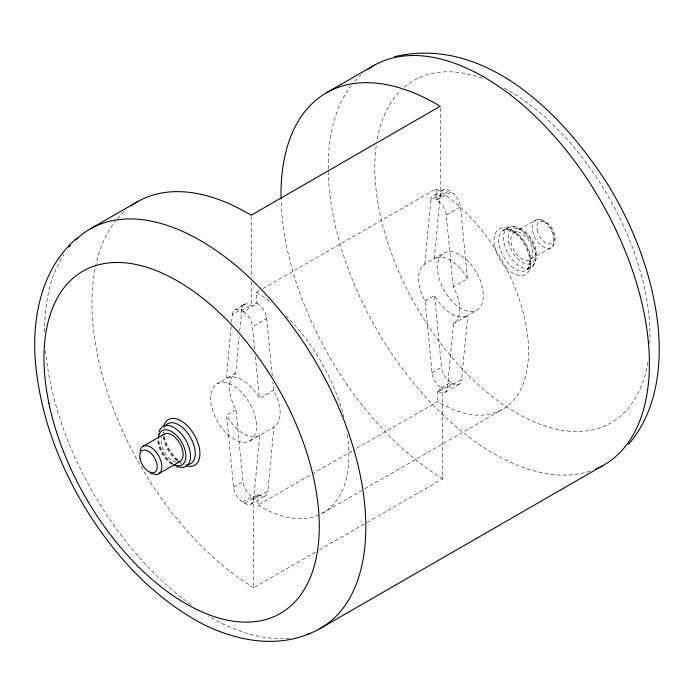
<?xml version="1.0" encoding="UTF-8"?>
<svg xmlns="http://www.w3.org/2000/svg" width="694" height="694" viewBox="0 0 694 694"><rect width="100%" height="100%" fill="white"/><g stroke="black" fill="none" stroke-linecap="round" stroke-linejoin="round"><path stroke-width="0.52" stroke-dasharray="3.47 2.6" d="M231.206 326.536L226.305 378.551L217.222 383.782M231.579 322.537L232.334 314.529L241.79 309.09A13.169 7.382 60 0 1 250.838 305.117L251.801 305.69L256.528 302.966L256.45 292.33L262.063 289.094M315.544 552.12L253.77 587.714L253.137 497.251L252.174 496.67A13.169 7.382 60 0 1 242.995 481.714L236.012 409.85A32.93 18.452 60 0 1 235.76 373.103L239.152 337.093M239.716 331.09L241.79 309.09M236.012 409.85L226.556 415.298L233.54 487.162A13.169 7.382 60 0 0 242.727 502.118L244.652 503.28A13.169 7.382 60 0 0 253.7 499.307L259.729 435.285L273.913 427.122A32.93 18.452 60 0 0 273.653 390.375L272.863 382.29M253.7 499.307L267.875 491.135L273.913 427.122M424.815 264.154L430.853 200.141L440.3 194.693A13.169 7.382 60 0 1 449.348 190.72L451.274 191.882A13.169 7.382 60 0 1 460.46 206.838L467.435 278.702L453.26 286.874A32.93 18.452 60 0 1 453.52 323.621L447.483 387.634A13.169 7.382 60 0 1 438.435 391.607L437.472 391.034L442.199 388.31L441.237 387.729A13.169 7.382 60 0 1 432.05 372.765L425.075 300.901A32.93 18.452 60 0 1 424.815 264.154L444.091 253.05M440.3 194.693L434.271 258.715A32.93 18.452 60 0 1 467.435 278.702M447.483 387.634L461.666 379.471L467.695 315.449L476.778 310.218A32.93 18.452 60 0 0 466.195 259.513A32.93 18.452 60 0 0 438.339 275.171A32.93 18.452 60 0 0 476.778 310.218M164.678 428.172L165.181 426.732M244.123 304.475L240.419 306.731L244.739 304.137L235.283 309.585M445.149 392.249L458.708 384.415M263 288.557L436.058 188.829A131.713 73.798 60 0 1 528.524 350.531A131.713 73.798 60 0 1 437.55 401.67L353.359 450.189M443.249 189.748L433.186 195.526M232.334 314.529A13.169 7.382 60 0 1 241.382 310.565L250.838 305.117M430.853 200.141A13.169 7.382 60 0 1 439.901 196.168L449.348 190.72M453.26 286.874L446.277 215.01A13.169 7.382 60 0 0 437.099 200.054L436.136 199.473L440.863 196.749L440.239 107.362M241.382 310.565L243.308 311.719L257.491 303.547A13.169 7.382 60 0 1 266.669 318.511L272.256 376.001M437.099 200.054L451.274 191.882M254.672 349.143L252.495 326.683L266.669 318.511M446.277 215.01L460.46 206.838M235.76 373.103L226.305 378.551A32.93 18.452 60 0 1 259.469 398.547L273.653 390.375M514.037 232.499L535.3 220.25C548.694 215.4 562.045 238.632 550.993 247.689L529.73 259.946A15.806 8.857 60 0 1 511.27 243.126A15.806 8.857 60 0 1 524.647 235.604A15.806 8.857 60 0 1 529.73 259.946M425.075 300.901L434.531 295.453A32.93 18.452 60 0 0 467.695 315.449L453.52 323.621M249.909 440.95A32.93 18.452 60 0 0 239.317 390.245A32.93 18.452 60 0 0 211.462 405.903A32.93 18.452 60 0 0 249.909 440.95L259.729 435.285A32.93 18.452 60 0 1 226.556 415.298M233.54 487.162L242.995 481.714M432.05 372.765L441.505 367.317L434.531 295.453M242.727 502.118L252.174 496.67M441.237 387.729L450.692 382.281L452.618 383.435A13.169 7.382 60 0 0 461.666 379.471M253.137 497.251L257.864 494.527L258.827 495.108A13.169 7.382 60 0 0 267.875 491.135M244.652 503.28L258.827 495.108M438.435 391.607L452.618 383.435M250.742 504.252L265.542 495.75M257.864 494.527L257.942 505.171L311.259 474.444M312.196 473.907L352.422 450.727M322.58 513.092L363.734 489.374M364.671 488.836L502.187 409.59M319.283 549.96L366.085 522.99M367.022 522.452L442.833 478.765L442.199 388.31M439.901 196.168L440.863 196.749M256.528 302.966L257.491 303.547M171.531 464.303C163.749 458.561 158.492 449.4 157.512 439.779M177.968 459.975C171.748 454.822 165.701 445.166 164.409 436.032M255.375 356.326L259.469 398.547M436.058 188.829L436.136 199.473M437.472 391.034L437.55 401.67M251.176 216.311L251.61 277.695M251.636 281.998L251.801 305.69M289.641 638.107A230.503 129.136 60 0 1 208.044 615.864M191.11 604.812A230.503 129.136 60 0 1 45.561 350.27M44.694 331.975A230.503 129.136 60 0 1 63.935 254.204M253.77 587.714A230.503 129.145 60 0 1 112.836 407.465A230.503 129.145 60 0 1 115.412 221.056M117.416 218.593A230.503 129.145 60 0 1 126.247 209.649M442.833 478.765A230.503 129.145 60 0 1 281.087 199.993M347.408 434.808A131.713 73.798 60 0 1 257.942 505.171M256.45 292.33A131.713 73.798 60 0 1 271.475 302.81M286.032 315.796A131.713 73.798 60 0 1 343.79 416.816M243.308 311.719A13.169 7.382 60 0 1 252.495 326.683M450.692 382.281A13.169 7.382 60 0 1 441.505 367.317M590.238 471.096A230.503 129.136 60 0 1 383.903 341.457A230.503 129.136 60 0 1 350.938 85.926M354.599 81.398A230.503 129.136 60 0 1 360.637 75.195M647.91 362.242A197.573 110.693 60 0 1 490.485 395.164A197.573 110.693 60 0 1 376.295 145.306M377.31 139.026A197.573 110.693 60 0 1 400.794 90.437M404.411 87.106A197.573 110.693 60 0 1 484.325 78.864M504.269 88.008A197.573 110.693 60 0 1 649.74 345.612M176.25 462.091A15.806 8.857 60 0 1 164.4 452.115A15.806 8.857 60 0 1 161.849 436.908M172.78 463.809A23.049 12.917 60 0 1 158.657 439.831M172.546 463.922A19.762 11.069 60 0 1 158.371 439.849M185.602 464.616A23.049 12.917 60 0 1 184.864 464.512M181.169 463.297A23.049 12.917 60 0 1 180.44 462.933M176.779 460.53A23.049 12.917 60 0 1 163.281 436.205M163.185 432.761A23.049 12.917 60 0 1 163.246 431.954M163.975 428.528A23.049 12.917 60 0 1 164.305 427.678M181.299 463.358A26.346 14.756 60 0 1 180.457 462.803M177.508 460.512A26.346 14.756 60 0 1 163.749 436.448M163.281 432.761A26.346 14.756 60 0 1 163.255 432.258M529.843 261.352L528.819 267.268L529.045 266.808L526.234 270.322A23.049 12.917 60 0 1 499.324 245.789A23.049 12.917 60 0 1 518.817 234.824A23.049 12.917 60 0 1 526.234 270.322C551.609 260.484 524.629 213.492 503.35 230.295L506.36 229.61L505.831 229.575L510.376 230.512L509.943 230.356C521.315 235.231 529.349 249.51 529.843 261.352M532.541 230.868A15.806 8.857 60 0 0 550.993 247.689A15.806 8.857 60 0 0 545.909 223.347A15.806 8.857 60 0 0 532.541 230.868M537.113 230.148A12.509 7.009 60 0 0 551.721 243.464A12.509 7.009 60 0 0 547.696 224.197A12.509 7.009 60 0 0 537.113 230.148M508.624 242.345A19.762 11.069 60 0 0 531.691 263.373A19.762 11.069 60 0 0 525.332 232.95A19.762 11.069 60 0 0 508.624 242.345M504.044 243.065A23.049 12.917 60 0 0 530.962 267.598A23.049 12.917 60 0 0 523.545 232.1A23.049 12.917 60 0 0 504.044 243.065M494.744 246.5A26.346 14.756 60 0 0 525.505 274.538A26.346 14.756 60 0 0 517.03 233.973A26.346 14.756 60 0 0 494.744 246.5"/><path stroke-width="1.04" d="M628.434 444.438C657.695 410.692 662.727 362.693 657.296 319.96C651.102 272.681 633.631 227.311 609.089 186.573C565.09 116.236 486.199 35.116 394.626 56.648M77.381 237.851C42.247 266.973 32.071 316.004 35.247 359.613C39.332 412.01 57.914 462.577 84.911 507.427C113.712 554.549 152.437 597.066 201.538 623.377C234.425 640.319 274.971 648.586 310.027 633.379M90.784 228.612L138.054 201.373M327.117 92.432L374.378 65.193M143.007 446.311L164.27 434.054M158.7 473.75L179.963 461.501M319.622 628.807L603.216 465.388M176.163 466.767L177.647 467.253M150.303 473.551L151.327 473.985M140.049 450.987A15.806 8.857 60 0 1 151.682 447.864A15.806 8.857 60 0 1 161.849 466.229A15.806 8.857 60 0 1 152.593 473.655M75.646 239.933A230.503 129.136 60 0 1 315.675 361.791A230.503 129.136 60 0 1 306.653 634.516M69.148 247.038A230.503 129.136 60 0 1 70.38 245.555M131.123 205.806A230.503 129.145 60 0 1 251.167 215.235L440.23 106.286A230.503 129.145 60 0 0 281.061 198.935M367.247 69.773A230.503 129.136 60 0 1 601.368 202.006A230.503 129.136 60 0 1 595.582 469.101M162.856 435.233A15.806 8.857 60 0 1 180.232 444.143A15.806 8.857 60 0 1 177.256 462.169M159.021 431.972A23.049 12.917 60 0 1 176.111 428.961A23.049 12.917 60 0 1 190.494 454.934A23.049 12.917 60 0 1 178.289 466.758M175.348 465.457A23.049 12.917 60 0 1 174.983 465.258M158.518 434.678A23.049 12.917 60 0 1 158.562 434.288M158.388 438.408A19.762 11.069 60 0 1 172.112 431.876A19.762 11.069 60 0 1 185.853 455.203A19.762 11.069 60 0 1 173.804 464.581M165.38 425.821A23.049 12.917 60 0 1 190.677 437.741A23.049 12.917 60 0 1 187.05 464.668M163.784 426.255A26.346 14.756 60 0 1 182.982 422.065A26.346 14.756 60 0 1 199.837 451.534A26.346 14.756 60 0 1 186.356 465.717M140.093 458.942A12.509 7.009 60 0 0 154.701 472.258A12.509 7.009 60 0 0 150.676 452.991A12.509 7.009 60 0 0 140.093 458.942M48.97 403.552A197.573 110.693 60 0 0 279.647 613.843A197.573 110.693 60 0 0 216.103 309.602A197.573 110.693 60 0 0 48.97 403.552"/></g></svg>
